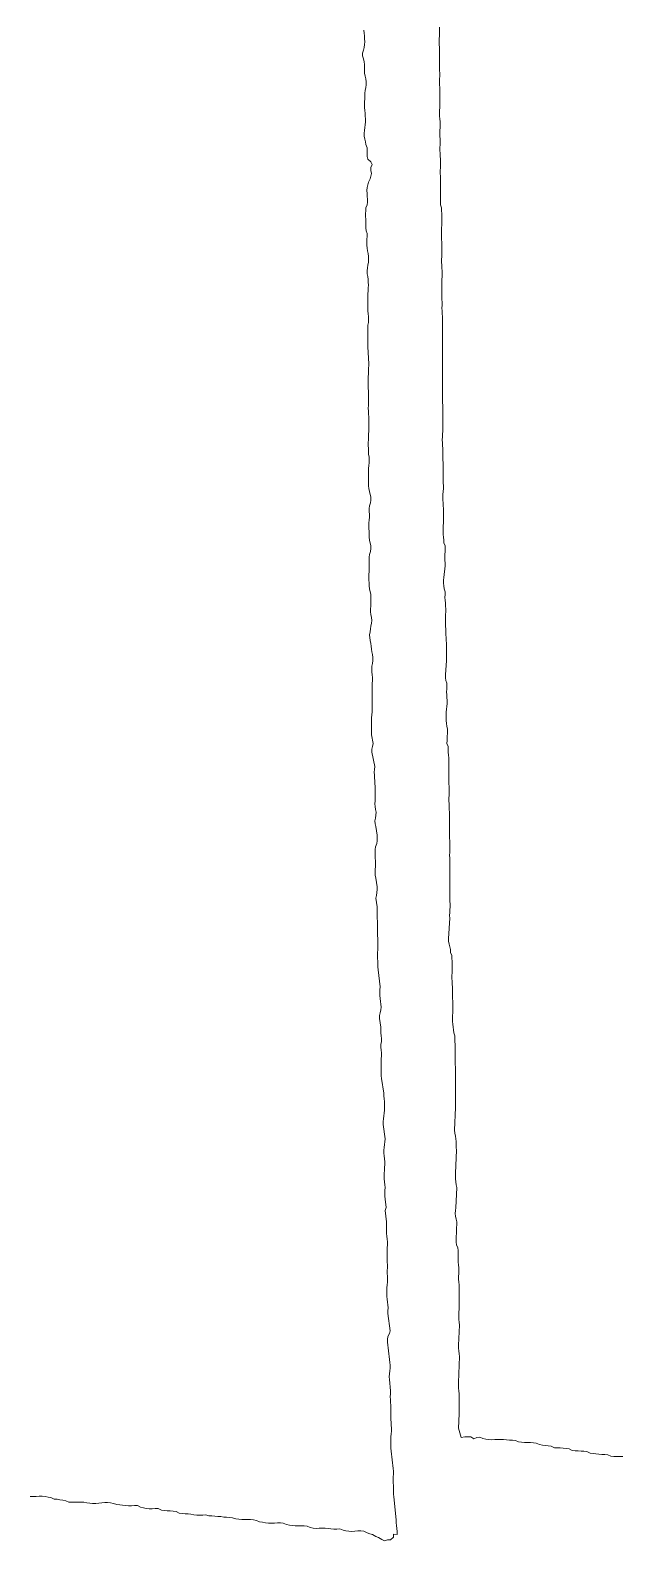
# Model space of a CAD drawing. Extents: x -16 to 11205, y -14909 to 147.
# Drawn here: x 143.01 to 147.39, y 123.66 to 134.83 of the extents above; entities that cross this region are included whole.
import ezdxf

# ---------------------------------------------------------------- set-up
doc = ezdxf.new("R2010")
doc.units = 0
doc.layers.get('0').update_dxf_attribs({"color": 1, "linetype": 'CONTINUOUS', "lineweight": 15, "true_color": 0xff0000})

msp = doc.modelspace()

# ---------------------------------------------------------------- linework, layer by layer
for p, q in [((146.039, 134.826), (146.038, 134.847)), ((145.48, 134.826), (145.481, 134.805)), ((145.481, 134.805), (145.483, 134.783)), ((145.483, 134.783), (145.485, 134.762)), ((145.485, 134.762), (145.486, 134.741)), ((145.486, 134.741), (145.485, 134.72)), ((146.036, 134.741), (146.037, 134.762)), ((146.037, 134.72), (146.036, 134.741)), ((146.037, 134.762), (146.038, 134.783)), ((146.038, 134.783), (146.039, 134.804)), ((146.039, 134.804), (146.039, 134.826)), ((145.477, 134.678), (145.469, 134.656)), ((145.469, 134.656), (145.47, 134.636)), ((145.47, 134.636), (145.478, 134.614)), ((145.481, 134.699), (145.477, 134.678)), ((145.485, 134.72), (145.481, 134.699)), ((146.038, 134.699), (146.037, 134.72)), ((146.038, 134.677), (146.038, 134.699)), ((146.039, 134.656), (146.038, 134.677)), ((146.038, 134.614), (146.039, 134.635)), ((146.039, 134.635), (146.039, 134.656)), ((145.478, 134.614), (145.481, 134.593)), ((145.481, 134.593), (145.483, 134.572)), ((145.483, 134.572), (145.483, 134.55)), ((145.483, 134.55), (145.484, 134.529)), ((145.484, 134.529), (145.485, 134.508)), ((145.485, 134.508), (145.489, 134.487)), ((146.038, 134.593), (146.038, 134.614)), ((146.039, 134.572), (146.038, 134.593)), ((146.039, 134.55), (146.039, 134.572)), ((146.04, 134.529), (146.039, 134.55)), ((146.041, 134.508), (146.04, 134.529)), ((146.041, 134.487), (146.041, 134.508)), ((145.489, 134.487), (145.493, 134.467)), ((145.493, 134.402), (145.49, 134.381)), ((145.493, 134.467), (145.497, 134.445)), ((145.496, 134.423), (145.493, 134.402)), ((145.497, 134.445), (145.496, 134.423)), ((146.04, 134.466), (146.041, 134.487)), ((146.04, 134.445), (146.04, 134.466)), ((146.04, 134.423), (146.04, 134.445)), ((146.041, 134.402), (146.04, 134.423)), ((146.042, 134.381), (146.041, 134.402)), ((145.486, 134.318), (145.485, 134.297)), ((145.485, 134.297), (145.485, 134.276)), ((145.487, 134.36), (145.486, 134.339)), ((145.486, 134.339), (145.486, 134.318)), ((145.49, 134.381), (145.487, 134.36)), ((146.042, 134.36), (146.042, 134.381)), ((146.042, 134.339), (146.042, 134.36)), ((146.042, 134.318), (146.042, 134.339)), ((146.042, 134.296), (146.042, 134.318)), ((146.042, 134.275), (146.042, 134.296)), ((145.485, 134.276), (145.485, 134.254)), ((145.485, 134.254), (145.486, 134.233)), ((145.486, 134.233), (145.488, 134.212)), ((145.488, 134.212), (145.49, 134.191)), ((145.49, 134.191), (145.491, 134.17)), ((145.491, 134.17), (145.491, 134.148)), ((146.039, 134.212), (146.04, 134.233)), ((146.04, 134.191), (146.039, 134.212)), ((146.04, 134.233), (146.041, 134.254)), ((146.042, 134.17), (146.04, 134.191)), ((146.041, 134.254), (146.042, 134.275)), ((146.043, 134.148), (146.042, 134.17)), ((145.484, 134.085), (145.482, 134.064)), ((145.482, 134.064), (145.482, 134.042)), ((145.487, 134.106), (145.484, 134.085)), ((145.489, 134.127), (145.487, 134.106)), ((145.491, 134.148), (145.489, 134.127)), ((146.042, 134.085), (146.043, 134.106)), ((146.042, 134.064), (146.042, 134.085)), ((146.042, 134.042), (146.042, 134.064)), ((146.043, 134.127), (146.043, 134.148)), ((146.043, 134.106), (146.043, 134.127)), ((145.482, 134.042), (145.486, 134.021)), ((145.486, 134.021), (145.491, 134.001)), ((145.491, 134.001), (145.495, 133.98)), ((145.495, 133.98), (145.504, 133.957)), ((145.504, 133.957), (145.504, 133.936)), ((146.043, 134.021), (146.042, 134.042)), ((146.042, 133.958), (146.043, 133.979)), ((146.042, 133.937), (146.042, 133.958)), ((146.043, 134), (146.043, 134.021)), ((146.043, 133.979), (146.043, 134)), ((145.504, 133.936), (145.503, 133.915)), ((145.503, 133.915), (145.504, 133.893)), ((145.504, 133.893), (145.51, 133.873)), ((145.51, 133.873), (145.531, 133.852)), ((145.531, 133.852), (145.542, 133.833)), ((145.542, 133.833), (145.532, 133.81)), ((146.043, 133.916), (146.042, 133.937)), ((146.044, 133.894), (146.043, 133.916)), ((146.046, 133.873), (146.044, 133.894)), ((146.047, 133.852), (146.046, 133.873)), ((146.047, 133.831), (146.047, 133.852)), ((145.526, 133.727), (145.514, 133.703)), ((145.53, 133.747), (145.526, 133.727)), ((145.536, 133.767), (145.53, 133.747)), ((145.532, 133.81), (145.532, 133.789)), ((145.532, 133.789), (145.536, 133.767)), ((146.044, 133.788), (146.045, 133.809)), ((146.044, 133.767), (146.044, 133.788)), ((146.045, 133.746), (146.044, 133.767)), ((146.045, 133.809), (146.047, 133.831)), ((146.046, 133.725), (146.045, 133.746)), ((146.046, 133.704), (146.046, 133.725)), ((145.504, 133.663), (145.502, 133.641)), ((145.502, 133.641), (145.503, 133.62)), ((145.503, 133.62), (145.505, 133.598)), ((145.509, 133.683), (145.504, 133.663)), ((145.514, 133.703), (145.509, 133.683)), ((146.045, 133.619), (146.046, 133.64)), ((146.045, 133.598), (146.045, 133.619)), ((146.047, 133.683), (146.046, 133.704)), ((146.046, 133.64), (146.047, 133.661)), ((146.047, 133.661), (146.047, 133.683)), ((145.495, 133.513), (145.493, 133.492)), ((145.504, 133.535), (145.495, 133.513)), ((145.506, 133.556), (145.504, 133.535)), ((145.505, 133.598), (145.507, 133.577)), ((145.507, 133.577), (145.506, 133.556)), ((146.045, 133.577), (146.045, 133.598)), ((146.045, 133.556), (146.045, 133.577)), ((146.046, 133.535), (146.045, 133.556)), ((146.053, 133.513), (146.046, 133.535)), ((146.054, 133.492), (146.053, 133.513)), ((145.493, 133.492), (145.491, 133.471)), ((145.491, 133.471), (145.492, 133.45)), ((145.492, 133.45), (145.494, 133.429)), ((145.494, 133.429), (145.494, 133.408)), ((145.494, 133.408), (145.494, 133.387)), ((146.055, 133.471), (146.054, 133.492)), ((146.056, 133.45), (146.055, 133.471)), ((146.055, 133.407), (146.056, 133.429)), ((146.055, 133.386), (146.055, 133.407)), ((146.056, 133.429), (146.056, 133.45)), ((145.494, 133.387), (145.494, 133.365)), ((145.494, 133.365), (145.496, 133.344)), ((145.496, 133.344), (145.504, 133.323)), ((145.502, 133.281), (145.501, 133.259)), ((145.504, 133.302), (145.502, 133.281)), ((145.504, 133.323), (145.504, 133.302)), ((146.053, 133.344), (146.054, 133.365)), ((146.053, 133.323), (146.053, 133.344)), ((146.054, 133.301), (146.053, 133.323)), ((146.054, 133.365), (146.055, 133.386)), ((146.054, 133.28), (146.054, 133.301)), ((146.055, 133.259), (146.054, 133.28)), ((145.501, 133.259), (145.502, 133.238)), ((145.502, 133.238), (145.504, 133.216)), ((145.504, 133.216), (145.507, 133.196)), ((145.507, 133.196), (145.511, 133.175)), ((145.511, 133.175), (145.514, 133.154)), ((146.055, 133.238), (146.055, 133.259)), ((146.056, 133.217), (146.055, 133.238)), ((146.055, 133.153), (146.056, 133.175)), ((146.056, 133.196), (146.056, 133.217)), ((146.056, 133.175), (146.056, 133.196)), ((145.506, 133.069), (145.505, 133.048)), ((145.51, 133.09), (145.506, 133.069)), ((145.513, 133.111), (145.51, 133.09)), ((145.515, 133.132), (145.513, 133.111)), ((145.514, 133.154), (145.515, 133.132)), ((146.054, 133.132), (146.055, 133.153)), ((146.054, 133.111), (146.054, 133.132)), ((146.055, 133.09), (146.054, 133.111)), ((146.057, 133.068), (146.055, 133.09)), ((146.058, 133.047), (146.057, 133.068)), ((145.505, 133.048), (145.505, 133.026)), ((145.505, 133.026), (145.508, 133.005)), ((145.508, 133.005), (145.511, 132.984)), ((145.511, 132.984), (145.512, 132.963)), ((145.512, 132.963), (145.513, 132.942)), ((145.513, 132.942), (145.512, 132.921)), ((146.057, 132.984), (146.058, 133.005)), ((146.057, 132.963), (146.057, 132.984)), ((146.057, 132.942), (146.057, 132.963)), ((146.057, 132.92), (146.057, 132.942)), ((146.058, 133.026), (146.058, 133.047)), ((146.058, 133.005), (146.058, 133.026)), ((145.51, 132.878), (145.509, 132.857)), ((145.509, 132.857), (145.509, 132.836)), ((145.509, 132.836), (145.509, 132.815)), ((145.511, 132.9), (145.51, 132.878)), ((145.512, 132.921), (145.511, 132.9)), ((146.057, 132.899), (146.057, 132.92)), ((146.057, 132.878), (146.057, 132.899)), ((146.057, 132.857), (146.057, 132.878)), ((146.057, 132.836), (146.057, 132.857)), ((146.058, 132.815), (146.057, 132.836)), ((145.509, 132.815), (145.509, 132.794)), ((145.509, 132.794), (145.509, 132.773)), ((145.509, 132.773), (145.509, 132.751)), ((145.509, 132.751), (145.511, 132.73)), ((145.511, 132.73), (145.513, 132.709)), ((146.057, 132.772), (146.058, 132.793)), ((146.058, 132.751), (146.057, 132.772)), ((146.058, 132.793), (146.058, 132.815)), ((146.059, 132.73), (146.058, 132.751)), ((146.06, 132.709), (146.059, 132.73)), ((145.509, 132.625), (145.508, 132.603)), ((145.51, 132.646), (145.509, 132.625)), ((145.513, 132.667), (145.51, 132.646)), ((145.513, 132.709), (145.514, 132.688)), ((145.514, 132.688), (145.513, 132.667)), ((146.06, 132.688), (146.06, 132.709)), ((146.06, 132.666), (146.06, 132.688)), ((146.06, 132.645), (146.06, 132.666)), ((146.06, 132.624), (146.06, 132.645)), ((146.06, 132.603), (146.06, 132.624)), ((145.508, 132.603), (145.508, 132.582)), ((145.508, 132.582), (145.509, 132.561)), ((145.509, 132.561), (145.509, 132.54)), ((145.509, 132.54), (145.51, 132.519)), ((145.51, 132.519), (145.51, 132.497)), ((145.51, 132.497), (145.51, 132.476)), ((146.06, 132.582), (146.06, 132.603)), ((146.06, 132.561), (146.06, 132.582)), ((146.06, 132.539), (146.06, 132.561)), ((146.06, 132.518), (146.06, 132.539)), ((146.06, 132.497), (146.06, 132.518)), ((146.061, 132.476), (146.06, 132.497)), ((145.51, 132.476), (145.511, 132.455)), ((145.511, 132.455), (145.511, 132.434)), ((145.511, 132.434), (145.513, 132.413)), ((145.513, 132.413), (145.515, 132.392)), ((145.515, 132.392), (145.516, 132.37)), ((146.06, 132.412), (146.061, 132.434)), ((146.06, 132.391), (146.06, 132.412)), ((146.06, 132.37), (146.06, 132.391)), ((146.061, 132.455), (146.061, 132.476)), ((146.061, 132.434), (146.061, 132.455)), ((145.513, 132.286), (145.512, 132.265)), ((145.514, 132.307), (145.513, 132.286)), ((145.515, 132.328), (145.514, 132.307)), ((145.516, 132.349), (145.515, 132.328)), ((145.516, 132.37), (145.516, 132.349)), ((146.06, 132.349), (146.06, 132.37)), ((146.061, 132.328), (146.06, 132.349)), ((146.061, 132.307), (146.061, 132.328)), ((146.062, 132.285), (146.061, 132.307)), ((146.062, 132.264), (146.062, 132.285)), ((145.512, 132.265), (145.511, 132.243)), ((145.511, 132.243), (145.511, 132.222)), ((145.511, 132.222), (145.511, 132.201)), ((145.511, 132.201), (145.512, 132.18)), ((145.512, 132.18), (145.513, 132.159)), ((146.061, 132.222), (146.062, 132.243)), ((146.061, 132.201), (146.061, 132.222)), ((146.061, 132.18), (146.061, 132.201)), ((146.062, 132.158), (146.061, 132.18)), ((146.062, 132.243), (146.062, 132.264)), ((145.513, 132.053), (145.512, 132.032)), ((145.513, 132.159), (145.513, 132.138)), ((145.513, 132.138), (145.514, 132.116)), ((145.514, 132.116), (145.513, 132.095)), ((145.513, 132.095), (145.513, 132.074)), ((145.513, 132.074), (145.513, 132.053)), ((146.062, 132.137), (146.062, 132.158)), ((146.062, 132.116), (146.062, 132.137)), ((146.062, 132.095), (146.062, 132.116)), ((146.062, 132.074), (146.062, 132.095)), ((146.063, 132.053), (146.062, 132.074)), ((146.063, 132.031), (146.063, 132.053)), ((145.512, 132.032), (145.513, 132.011)), ((145.513, 132.011), (145.514, 131.989)), ((145.514, 131.989), (145.516, 131.968)), ((145.516, 131.968), (145.517, 131.947)), ((145.517, 131.947), (145.517, 131.926)), ((146.063, 132.01), (146.063, 132.031)), ((146.063, 131.989), (146.063, 132.01)), ((146.064, 131.968), (146.063, 131.989)), ((146.064, 131.947), (146.064, 131.968)), ((146.064, 131.926), (146.064, 131.947)), ((145.515, 131.841), (145.513, 131.82)), ((145.516, 131.862), (145.515, 131.841)), ((145.517, 131.883), (145.516, 131.862)), ((145.517, 131.926), (145.517, 131.905)), ((145.517, 131.905), (145.517, 131.883)), ((146.06, 131.82), (146.062, 131.841)), ((146.062, 131.841), (146.063, 131.862)), ((146.063, 131.862), (146.064, 131.883)), ((146.064, 131.904), (146.064, 131.926)), ((146.064, 131.883), (146.064, 131.904)), ((145.513, 131.799), (145.512, 131.778)), ((145.512, 131.778), (145.512, 131.756)), ((145.512, 131.756), (145.513, 131.735)), ((145.513, 131.82), (145.513, 131.799)), ((145.513, 131.735), (145.514, 131.714)), ((145.514, 131.714), (145.515, 131.693)), ((146.059, 131.799), (146.06, 131.82)), ((146.06, 131.777), (146.059, 131.799)), ((146.061, 131.756), (146.06, 131.777)), ((146.063, 131.735), (146.061, 131.756)), ((146.064, 131.714), (146.063, 131.735)), ((146.064, 131.693), (146.064, 131.714)), ((145.516, 131.608), (145.514, 131.587)), ((145.515, 131.693), (145.518, 131.672)), ((145.518, 131.629), (145.516, 131.608)), ((145.518, 131.672), (145.519, 131.651)), ((145.519, 131.651), (145.518, 131.629)), ((146.064, 131.672), (146.064, 131.693)), ((146.064, 131.65), (146.064, 131.672)), ((146.065, 131.629), (146.064, 131.65)), ((146.065, 131.608), (146.065, 131.629)), ((146.065, 131.587), (146.065, 131.608)), ((145.514, 131.587), (145.513, 131.566)), ((145.513, 131.566), (145.513, 131.545)), ((145.513, 131.545), (145.513, 131.524)), ((145.513, 131.524), (145.513, 131.502)), ((145.513, 131.502), (145.514, 131.481)), ((146.065, 131.566), (146.065, 131.587)), ((146.065, 131.545), (146.065, 131.566)), ((146.065, 131.523), (146.065, 131.545)), ((146.066, 131.502), (146.065, 131.523)), ((146.067, 131.481), (146.066, 131.502)), ((145.514, 131.481), (145.514, 131.46)), ((145.514, 131.46), (145.516, 131.439)), ((145.516, 131.439), (145.52, 131.418)), ((145.52, 131.418), (145.532, 131.375)), ((146.063, 131.375), (146.064, 131.396)), ((146.064, 131.396), (146.066, 131.417)), ((146.066, 131.417), (146.068, 131.439)), ((146.068, 131.46), (146.067, 131.481)), ((146.068, 131.439), (146.068, 131.46)), ((145.52, 131.312), (145.519, 131.291)), ((145.519, 131.291), (145.519, 131.27)), ((145.519, 131.27), (145.52, 131.248)), ((145.528, 131.333), (145.52, 131.312)), ((145.53, 131.354), (145.528, 131.333)), ((145.532, 131.375), (145.53, 131.354)), ((146.063, 131.354), (146.063, 131.375)), ((146.065, 131.333), (146.063, 131.354)), ((146.067, 131.312), (146.065, 131.333)), ((146.068, 131.291), (146.067, 131.312)), ((146.068, 131.269), (146.068, 131.291)), ((146.068, 131.248), (146.068, 131.269)), ((145.519, 131.206), (145.517, 131.185)), ((145.517, 131.185), (145.517, 131.164)), ((145.517, 131.164), (145.517, 131.143)), ((145.52, 131.227), (145.519, 131.206)), ((145.52, 131.248), (145.52, 131.227)), ((146.067, 131.163), (146.068, 131.185)), ((146.067, 131.142), (146.067, 131.163)), ((146.068, 131.227), (146.068, 131.248)), ((146.068, 131.206), (146.068, 131.227)), ((146.068, 131.185), (146.068, 131.206)), ((145.517, 131.143), (145.518, 131.122)), ((145.518, 131.122), (145.518, 131.1)), ((145.518, 131.1), (145.519, 131.079)), ((145.519, 131.079), (145.52, 131.058)), ((145.52, 131.058), (145.532, 131.016)), ((146.067, 131.121), (146.067, 131.142)), ((146.067, 131.1), (146.067, 131.121)), ((146.069, 131.079), (146.067, 131.1)), ((146.071, 131.058), (146.069, 131.079)), ((146.072, 131.037), (146.071, 131.058)), ((145.52, 130.952), (145.518, 130.931)), ((145.529, 130.974), (145.52, 130.952)), ((145.532, 130.995), (145.529, 130.974)), ((145.532, 131.016), (145.532, 130.995)), ((146.08, 131.015), (146.072, 131.037)), ((146.079, 130.952), (146.08, 130.973)), ((146.079, 130.931), (146.079, 130.952)), ((146.08, 130.994), (146.08, 131.015)), ((146.08, 130.973), (146.08, 130.994)), ((145.518, 130.825), (145.517, 130.804)), ((145.518, 130.931), (145.518, 130.91)), ((145.518, 130.91), (145.518, 130.888)), ((145.518, 130.888), (145.519, 130.867)), ((145.519, 130.867), (145.518, 130.846)), ((145.518, 130.846), (145.518, 130.825)), ((146.07, 130.782), (146.08, 130.867)), ((146.079, 130.909), (146.079, 130.931)), ((146.08, 130.888), (146.079, 130.909)), ((146.08, 130.867), (146.08, 130.888)), ((145.517, 130.804), (145.517, 130.783)), ((145.517, 130.783), (145.517, 130.762)), ((145.517, 130.762), (145.518, 130.741)), ((145.518, 130.741), (145.519, 130.72)), ((145.519, 130.72), (145.521, 130.699)), ((146.068, 130.761), (146.07, 130.782)), ((146.068, 130.74), (146.068, 130.761)), ((146.07, 130.719), (146.068, 130.74)), ((146.073, 130.698), (146.07, 130.719)), ((145.521, 130.699), (145.53, 130.655)), ((145.53, 130.655), (145.531, 130.634)), ((145.531, 130.634), (145.532, 130.613)), ((145.532, 130.613), (145.532, 130.592)), ((146.08, 130.676), (146.073, 130.698)), ((146.079, 130.634), (146.08, 130.655)), ((146.08, 130.613), (146.079, 130.634)), ((146.08, 130.655), (146.08, 130.676)), ((146.082, 130.592), (146.08, 130.613)), ((145.53, 130.571), (145.528, 130.55)), ((145.528, 130.55), (145.528, 130.528)), ((145.528, 130.528), (145.531, 130.507)), ((145.532, 130.592), (145.53, 130.571)), ((145.531, 130.507), (145.536, 130.486)), ((145.536, 130.486), (145.538, 130.465)), ((146.084, 130.571), (146.082, 130.592)), ((146.082, 130.465), (146.083, 130.486)), ((146.083, 130.486), (146.084, 130.507)), ((146.086, 130.55), (146.084, 130.571)), ((146.084, 130.507), (146.086, 130.528)), ((146.086, 130.528), (146.086, 130.55)), ((145.527, 130.381), (145.52, 130.359)), ((145.529, 130.402), (145.527, 130.381)), ((145.532, 130.423), (145.529, 130.402)), ((145.536, 130.444), (145.532, 130.423)), ((145.538, 130.465), (145.536, 130.444)), ((146.083, 130.444), (146.082, 130.465)), ((146.084, 130.422), (146.083, 130.444)), ((146.085, 130.401), (146.084, 130.422)), ((146.085, 130.38), (146.085, 130.401)), ((146.086, 130.359), (146.085, 130.38)), ((145.52, 130.359), (145.527, 130.316)), ((145.527, 130.316), (145.53, 130.295)), ((145.53, 130.295), (145.533, 130.274)), ((145.533, 130.274), (145.536, 130.253)), ((146.088, 130.338), (146.086, 130.359)), ((146.089, 130.317), (146.088, 130.338)), ((146.09, 130.296), (146.089, 130.317)), ((146.091, 130.274), (146.09, 130.296)), ((146.091, 130.253), (146.091, 130.274)), ((145.536, 130.253), (145.539, 130.233)), ((145.539, 130.233), (145.543, 130.212)), ((145.543, 130.212), (145.546, 130.19)), ((145.546, 130.169), (145.543, 130.147)), ((145.546, 130.19), (145.546, 130.169)), ((146.082, 130.063), (146.091, 130.169)), ((146.091, 130.232), (146.091, 130.253)), ((146.091, 130.211), (146.091, 130.232)), ((146.091, 130.19), (146.091, 130.211)), ((146.091, 130.169), (146.091, 130.19)), ((145.539, 130.126), (145.538, 130.105)), ((145.538, 130.105), (145.539, 130.084)), ((145.543, 130.147), (145.539, 130.126)), ((145.539, 130.084), (145.541, 130.063)), ((145.541, 130.063), (145.543, 130.042)), ((145.543, 130.042), (145.543, 130.021)), ((146.082, 130.041), (146.082, 130.063)), ((146.086, 130.02), (146.082, 130.041)), ((145.542, 129.999), (145.54, 129.978)), ((145.54, 129.978), (145.54, 129.957)), ((145.54, 129.957), (145.541, 129.936)), ((145.541, 129.936), (145.541, 129.915)), ((145.543, 130.021), (145.542, 129.999)), ((146.092, 130), (146.086, 130.02)), ((146.091, 129.936), (146.092, 129.957)), ((146.092, 129.915), (146.091, 129.936)), ((146.093, 129.978), (146.092, 130)), ((146.092, 129.957), (146.093, 129.978)), ((145.541, 129.915), (145.542, 129.894)), ((145.542, 129.894), (145.542, 129.872)), ((145.542, 129.872), (145.542, 129.851)), ((145.542, 129.851), (145.542, 129.83)), ((145.542, 129.83), (145.542, 129.809)), ((146.089, 129.787), (146.095, 129.851)), ((146.093, 129.894), (146.092, 129.915)), ((146.095, 129.872), (146.093, 129.894)), ((146.095, 129.851), (146.095, 129.872)), ((145.537, 129.745), (145.536, 129.724)), ((145.536, 129.724), (145.536, 129.703)), ((145.536, 129.703), (145.536, 129.682)), ((145.539, 129.767), (145.537, 129.745)), ((145.541, 129.788), (145.539, 129.767)), ((145.542, 129.809), (145.541, 129.788)), ((146.087, 129.766), (146.089, 129.787)), ((146.087, 129.745), (146.087, 129.766)), ((146.089, 129.724), (146.087, 129.745)), ((146.091, 129.703), (146.089, 129.724)), ((145.536, 129.682), (145.535, 129.661)), ((145.535, 129.661), (145.535, 129.639)), ((145.535, 129.639), (145.536, 129.618)), ((145.536, 129.618), (145.548, 129.555)), ((146.094, 129.682), (146.091, 129.703)), ((146.097, 129.661), (146.094, 129.682)), ((146.095, 129.576), (146.097, 129.661)), ((145.539, 129.513), (145.538, 129.492)), ((145.538, 129.492), (145.56, 129.386)), ((145.544, 129.534), (145.539, 129.513)), ((145.548, 129.555), (145.544, 129.534)), ((146.094, 129.555), (146.095, 129.576)), ((146.102, 129.533), (146.094, 129.555)), ((146.103, 129.512), (146.102, 129.533)), ((146.104, 129.491), (146.103, 129.512)), ((146.106, 129.47), (146.104, 129.491)), ((145.56, 129.386), (145.557, 129.364)), ((146.107, 129.449), (146.106, 129.47)), ((146.107, 129.428), (146.107, 129.449)), ((146.107, 129.406), (146.107, 129.428)), ((146.107, 129.385), (146.107, 129.406)), ((146.108, 129.364), (146.107, 129.385)), ((145.557, 129.364), (145.556, 129.343)), ((145.556, 129.343), (145.557, 129.322)), ((145.557, 129.322), (145.559, 129.301)), ((145.559, 129.301), (145.56, 129.28)), ((145.56, 129.28), (145.561, 129.259)), ((145.561, 129.259), (145.562, 129.237)), ((146.108, 129.343), (146.108, 129.364)), ((146.108, 129.322), (146.108, 129.343)), ((146.108, 129.301), (146.108, 129.322)), ((146.108, 129.279), (146.108, 129.301)), ((146.109, 129.258), (146.108, 129.279)), ((146.11, 129.237), (146.109, 129.258)), ((145.562, 129.237), (145.562, 129.216)), ((145.562, 129.216), (145.562, 129.195)), ((145.562, 129.195), (145.563, 129.174)), ((145.563, 129.153), (145.562, 129.132)), ((145.563, 129.174), (145.563, 129.153)), ((146.109, 129.152), (146.11, 129.174)), ((146.109, 129.131), (146.109, 129.152)), ((146.11, 129.216), (146.11, 129.237)), ((146.111, 129.195), (146.11, 129.216)), ((146.11, 129.174), (146.111, 129.195)), ((145.562, 129.132), (145.561, 129.11)), ((145.561, 129.11), (145.562, 129.089)), ((145.562, 129.089), (145.566, 129.068)), ((145.566, 129.068), (145.57, 129.047)), ((145.57, 129.047), (145.569, 129.026)), ((146.11, 129.11), (146.109, 129.131)), ((146.11, 129.089), (146.11, 129.11)), ((146.111, 129.068), (146.11, 129.089)), ((146.112, 129.047), (146.111, 129.068)), ((146.112, 129.025), (146.112, 129.047)), ((145.565, 129.004), (145.561, 128.983)), ((145.561, 128.983), (145.563, 128.962)), ((145.563, 128.962), (145.567, 128.942)), ((145.569, 129.026), (145.565, 129.004)), ((145.567, 128.942), (145.578, 128.877)), ((146.112, 129.004), (146.112, 129.025)), ((146.112, 128.983), (146.112, 129.004)), ((146.112, 128.962), (146.112, 128.983)), ((146.112, 128.941), (146.112, 128.962)), ((146.113, 128.92), (146.112, 128.941)), ((145.576, 128.815), (145.566, 128.792)), ((145.579, 128.835), (145.576, 128.815)), ((145.578, 128.877), (145.579, 128.856)), ((145.579, 128.856), (145.579, 128.835)), ((146.113, 128.898), (146.113, 128.92)), ((146.113, 128.877), (146.113, 128.898)), ((146.113, 128.856), (146.113, 128.877)), ((146.114, 128.835), (146.113, 128.856)), ((146.114, 128.814), (146.114, 128.835)), ((146.115, 128.793), (146.114, 128.814)), ((145.563, 128.772), (145.562, 128.75)), ((145.562, 128.75), (145.562, 128.729)), ((145.562, 128.729), (145.563, 128.708)), ((145.566, 128.792), (145.563, 128.772)), ((145.563, 128.708), (145.565, 128.687)), ((146.113, 128.729), (146.114, 128.75)), ((146.114, 128.708), (146.113, 128.729)), ((146.114, 128.75), (146.115, 128.771)), ((146.114, 128.687), (146.114, 128.708)), ((146.115, 128.771), (146.115, 128.793)), ((145.564, 128.624), (145.563, 128.602)), ((145.563, 128.602), (145.564, 128.581)), ((145.565, 128.645), (145.564, 128.624)), ((145.565, 128.687), (145.566, 128.666)), ((145.566, 128.666), (145.565, 128.645)), ((146.114, 128.666), (146.114, 128.687)), ((146.114, 128.644), (146.114, 128.666)), ((146.114, 128.623), (146.114, 128.644)), ((146.114, 128.602), (146.114, 128.623)), ((146.115, 128.581), (146.114, 128.602)), ((145.564, 128.581), (145.568, 128.561)), ((145.568, 128.561), (145.579, 128.497)), ((145.577, 128.476), (145.575, 128.455)), ((145.579, 128.497), (145.577, 128.476)), ((146.114, 128.517), (146.115, 128.539)), ((146.114, 128.496), (146.114, 128.517)), ((146.114, 128.475), (146.114, 128.496)), ((146.115, 128.56), (146.115, 128.581)), ((146.115, 128.539), (146.115, 128.56)), ((145.573, 128.433), (145.567, 128.412)), ((145.567, 128.412), (145.578, 128.348)), ((145.575, 128.455), (145.573, 128.433)), ((146.114, 128.454), (146.114, 128.475)), ((146.114, 128.433), (146.114, 128.454)), ((146.115, 128.412), (146.114, 128.433)), ((146.114, 128.306), (146.117, 128.369)), ((146.116, 128.39), (146.115, 128.412)), ((146.117, 128.369), (146.116, 128.39)), ((145.578, 128.306), (145.577, 128.285)), ((145.577, 128.285), (145.578, 128.263)), ((145.578, 128.348), (145.579, 128.327)), ((145.579, 128.327), (145.578, 128.306)), ((145.578, 128.263), (145.58, 128.242)), ((146.105, 128.115), (146.115, 128.264)), ((146.113, 128.285), (146.114, 128.306)), ((146.115, 128.264), (146.113, 128.285)), ((145.58, 128.242), (145.581, 128.221)), ((145.581, 128.2), (145.58, 128.179)), ((145.58, 128.179), (145.58, 128.158)), ((145.58, 128.158), (145.581, 128.137)), ((145.581, 128.221), (145.581, 128.2)), ((145.581, 128.137), (145.582, 128.115)), ((145.582, 128.031), (145.581, 128.01)), ((145.582, 128.115), (145.582, 128.094)), ((145.582, 128.094), (145.582, 128.073)), ((145.582, 128.073), (145.582, 128.052)), ((145.582, 128.052), (145.582, 128.031)), ((146.106, 128.094), (146.105, 128.115)), ((146.11, 128.073), (146.106, 128.094)), ((146.115, 128.052), (146.11, 128.073)), ((146.119, 128.032), (146.115, 128.052)), ((146.121, 128.01), (146.119, 128.032)), ((145.581, 128.01), (145.581, 127.988)), ((145.581, 127.988), (145.581, 127.967)), ((145.581, 127.967), (145.582, 127.946)), ((145.582, 127.946), (145.583, 127.925)), ((145.583, 127.925), (145.584, 127.904)), ((146.129, 127.988), (146.121, 128.01)), ((146.13, 127.967), (146.129, 127.988)), ((146.132, 127.946), (146.13, 127.967)), ((146.133, 127.925), (146.132, 127.946)), ((146.133, 127.903), (146.133, 127.925)), ((145.584, 127.904), (145.586, 127.883)), ((145.586, 127.883), (145.6, 127.756)), ((146.131, 127.84), (146.132, 127.861)), ((146.131, 127.819), (146.131, 127.84)), ((146.132, 127.798), (146.131, 127.819)), ((146.132, 127.861), (146.133, 127.882)), ((146.133, 127.882), (146.133, 127.903)), ((145.6, 127.756), (145.597, 127.735)), ((145.597, 127.735), (145.597, 127.713)), ((145.597, 127.713), (145.598, 127.692)), ((146.133, 127.776), (146.132, 127.798)), ((146.135, 127.755), (146.133, 127.776)), ((146.136, 127.734), (146.135, 127.755)), ((146.136, 127.713), (146.136, 127.734)), ((146.136, 127.692), (146.136, 127.713)), ((145.598, 127.692), (145.6, 127.67)), ((145.6, 127.67), (145.602, 127.649)), ((145.606, 127.586), (145.601, 127.566)), ((145.602, 127.649), (145.606, 127.629)), ((145.606, 127.629), (145.608, 127.607)), ((145.608, 127.607), (145.606, 127.586)), ((146.136, 127.671), (146.136, 127.692)), ((146.137, 127.65), (146.136, 127.671)), ((146.138, 127.628), (146.137, 127.65)), ((146.137, 127.607), (146.138, 127.628)), ((146.137, 127.586), (146.137, 127.607)), ((146.137, 127.565), (146.137, 127.586)), ((145.601, 127.566), (145.596, 127.544)), ((145.596, 127.544), (145.596, 127.523)), ((145.596, 127.523), (145.605, 127.459)), ((146.136, 127.544), (146.137, 127.565)), ((146.136, 127.522), (146.136, 127.544)), ((146.136, 127.501), (146.136, 127.522)), ((146.138, 127.48), (146.136, 127.501)), ((146.14, 127.459), (146.138, 127.48)), ((145.605, 127.459), (145.605, 127.438)), ((145.605, 127.438), (145.606, 127.417)), ((145.606, 127.417), (145.608, 127.396)), ((145.608, 127.396), (145.61, 127.375)), ((145.61, 127.375), (145.609, 127.353)), ((146.142, 127.438), (146.14, 127.459)), ((146.144, 127.417), (146.142, 127.438)), ((146.151, 127.395), (146.144, 127.417)), ((146.152, 127.374), (146.151, 127.395)), ((146.153, 127.353), (146.152, 127.374)), ((145.609, 127.353), (145.606, 127.332)), ((145.606, 127.332), (145.606, 127.311)), ((145.606, 127.311), (145.607, 127.29)), ((145.607, 127.29), (145.609, 127.269)), ((145.609, 127.248), (145.608, 127.226)), ((145.609, 127.269), (145.609, 127.248)), ((146.154, 127.332), (146.153, 127.353)), ((146.154, 127.311), (146.154, 127.332)), ((146.154, 127.29), (146.154, 127.311)), ((146.154, 127.268), (146.154, 127.29)), ((146.155, 127.247), (146.154, 127.268)), ((145.608, 127.226), (145.607, 127.205)), ((145.607, 127.205), (145.607, 127.184)), ((145.607, 127.184), (145.608, 127.163)), ((145.608, 127.163), (145.607, 127.142)), ((145.607, 127.142), (145.607, 127.121)), ((146.155, 127.226), (146.155, 127.247)), ((146.155, 127.205), (146.155, 127.226)), ((146.155, 127.184), (146.155, 127.205)), ((146.156, 127.163), (146.155, 127.184)), ((146.157, 127.141), (146.156, 127.163)), ((146.157, 127.12), (146.157, 127.141)), ((145.607, 127.121), (145.608, 127.099)), ((145.608, 127.099), (145.61, 127.079)), ((145.61, 127.079), (145.626, 126.972)), ((146.156, 127.036), (146.157, 127.057)), ((146.156, 127.014), (146.156, 127.036)), ((146.157, 127.099), (146.157, 127.12)), ((146.157, 127.078), (146.157, 127.099)), ((146.157, 127.057), (146.157, 127.078)), ((145.626, 126.972), (145.627, 126.951)), ((145.627, 126.951), (145.629, 126.93)), ((145.629, 126.93), (145.631, 126.909)), ((146.156, 126.993), (146.156, 127.014)), ((146.157, 126.972), (146.156, 126.993)), ((146.157, 126.951), (146.157, 126.972)), ((146.158, 126.93), (146.157, 126.951)), ((146.158, 126.909), (146.158, 126.93)), ((145.628, 126.803), (145.625, 126.782)), ((145.63, 126.824), (145.628, 126.803)), ((145.631, 126.845), (145.63, 126.824)), ((145.631, 126.909), (145.631, 126.888)), ((145.631, 126.888), (145.631, 126.866)), ((145.631, 126.866), (145.631, 126.845)), ((146.149, 126.697), (146.158, 126.866)), ((146.158, 126.887), (146.158, 126.909)), ((146.158, 126.866), (146.158, 126.887)), ((145.625, 126.782), (145.623, 126.761)), ((145.623, 126.761), (145.623, 126.739)), ((145.623, 126.739), (145.638, 126.633)), ((146.152, 126.675), (146.149, 126.697)), ((145.632, 126.591), (145.629, 126.57)), ((145.635, 126.612), (145.632, 126.591)), ((145.638, 126.633), (145.635, 126.612)), ((146.156, 126.654), (146.152, 126.675)), ((146.16, 126.634), (146.156, 126.654)), ((146.162, 126.613), (146.16, 126.634)), ((146.163, 126.591), (146.162, 126.613)), ((146.163, 126.57), (146.163, 126.591)), ((145.629, 126.57), (145.627, 126.549)), ((145.627, 126.549), (145.627, 126.528)), ((145.627, 126.528), (145.63, 126.507)), ((145.63, 126.507), (145.633, 126.486)), ((145.633, 126.486), (145.635, 126.464)), ((146.158, 126.379), (146.164, 126.549)), ((146.164, 126.549), (146.163, 126.57)), ((145.631, 126.401), (145.629, 126.38)), ((145.629, 126.38), (145.629, 126.358)), ((145.629, 126.358), (145.63, 126.337)), ((145.633, 126.422), (145.631, 126.401)), ((145.635, 126.443), (145.633, 126.422)), ((145.635, 126.464), (145.635, 126.443)), ((146.156, 126.358), (146.158, 126.379)), ((146.156, 126.337), (146.156, 126.358)), ((145.63, 126.337), (145.632, 126.316)), ((145.632, 126.316), (145.635, 126.295)), ((145.635, 126.253), (145.634, 126.232)), ((145.635, 126.295), (145.636, 126.274)), ((145.636, 126.274), (145.635, 126.253)), ((146.159, 126.316), (146.156, 126.337)), ((146.162, 126.295), (146.159, 126.316)), ((146.159, 126.125), (146.166, 126.274)), ((146.166, 126.274), (146.162, 126.295)), ((145.634, 126.232), (145.635, 126.211)), ((145.635, 126.211), (145.637, 126.189)), ((145.637, 126.189), (145.644, 126.126)), ((145.644, 126.126), (145.636, 126.104)), ((145.636, 126.104), (145.647, 126.02)), ((146.155, 126.083), (146.156, 126.104)), ((146.156, 126.062), (146.155, 126.083)), ((146.156, 126.104), (146.159, 126.125)), ((146.161, 126.041), (146.156, 126.062)), ((146.166, 126.02), (146.161, 126.041)), ((146.161, 125.892), (146.166, 126.02)), ((145.647, 126.02), (145.646, 125.998)), ((145.646, 125.998), (145.646, 125.977)), ((145.646, 125.977), (145.646, 125.956)), ((145.646, 125.956), (145.648, 125.935)), ((145.648, 125.935), (145.65, 125.914)), ((145.65, 125.914), (145.652, 125.893)), ((145.652, 125.893), (145.654, 125.872)), ((145.653, 125.829), (145.652, 125.808)), ((145.652, 125.808), (145.653, 125.787)), ((145.655, 125.85), (145.653, 125.829)), ((145.654, 125.872), (145.655, 125.85)), ((146.162, 125.871), (146.161, 125.892)), ((146.165, 125.851), (146.162, 125.871)), ((146.175, 125.829), (146.165, 125.851)), ((146.177, 125.808), (146.175, 125.829)), ((146.176, 125.765), (146.177, 125.808)), ((145.653, 125.787), (145.652, 125.745)), ((145.652, 125.745), (145.655, 125.681)), ((146.176, 125.744), (146.176, 125.765)), ((146.176, 125.723), (146.176, 125.744)), ((146.179, 125.702), (146.176, 125.723)), ((146.181, 125.681), (146.179, 125.702)), ((145.655, 125.681), (145.652, 125.66)), ((145.652, 125.66), (145.653, 125.639)), ((145.654, 125.575), (145.652, 125.554)), ((145.653, 125.639), (145.654, 125.618)), ((145.654, 125.618), (145.655, 125.596)), ((145.655, 125.596), (145.654, 125.575)), ((146.18, 125.617), (146.181, 125.638)), ((146.18, 125.596), (146.18, 125.617)), ((146.181, 125.575), (146.18, 125.596)), ((146.182, 125.66), (146.181, 125.681)), ((146.181, 125.638), (146.182, 125.66)), ((146.183, 125.554), (146.181, 125.575)), ((145.65, 125.533), (145.649, 125.512)), ((145.649, 125.512), (145.649, 125.49)), ((145.649, 125.49), (145.65, 125.469)), ((145.652, 125.554), (145.65, 125.533)), ((145.65, 125.469), (145.652, 125.448)), ((146.184, 125.533), (146.183, 125.554)), ((146.183, 125.448), (146.185, 125.512)), ((146.185, 125.512), (146.184, 125.533)), ((145.652, 125.448), (145.654, 125.427)), ((145.654, 125.427), (145.657, 125.406)), ((145.657, 125.364), (145.656, 125.343)), ((145.657, 125.406), (145.658, 125.385)), ((145.658, 125.385), (145.657, 125.364)), ((146.182, 125.321), (146.185, 125.406)), ((146.183, 125.427), (146.183, 125.448)), ((146.185, 125.406), (146.183, 125.427)), ((145.656, 125.343), (145.674, 125.215)), ((146.18, 125.109), (146.186, 125.258)), ((146.182, 125.3), (146.182, 125.321)), ((146.184, 125.279), (146.182, 125.3)), ((146.186, 125.258), (146.184, 125.279)), ((145.657, 125.173), (145.654, 125.152)), ((145.654, 125.152), (145.654, 125.131)), ((145.654, 125.131), (145.669, 125.004)), ((145.67, 125.195), (145.657, 125.173)), ((145.674, 125.215), (145.67, 125.195)), ((146.18, 125.088), (146.18, 125.109)), ((146.182, 125.067), (146.18, 125.088)), ((146.185, 125.046), (146.182, 125.067)), ((146.182, 124.898), (146.187, 125.025)), ((146.187, 125.025), (146.185, 125.046)), ((145.671, 124.919), (145.668, 124.898)), ((145.669, 125.004), (145.671, 124.982)), ((145.671, 124.982), (145.673, 124.961)), ((145.674, 124.94), (145.671, 124.919)), ((145.673, 124.961), (145.674, 124.94)), ((145.668, 124.898), (145.667, 124.876)), ((145.667, 124.876), (145.669, 124.855)), ((145.669, 124.855), (145.677, 124.771)), ((146.18, 124.855), (146.181, 124.876)), ((146.18, 124.834), (146.18, 124.855)), ((146.18, 124.813), (146.18, 124.834)), ((146.18, 124.792), (146.18, 124.813)), ((146.181, 124.876), (146.182, 124.898)), ((145.676, 124.75), (145.675, 124.728)), ((145.675, 124.728), (145.676, 124.707)), ((145.677, 124.771), (145.676, 124.75)), ((145.676, 124.707), (145.677, 124.686)), ((145.677, 124.686), (145.679, 124.665)), ((146.182, 124.771), (146.18, 124.792)), ((146.183, 124.749), (146.182, 124.771)), ((146.184, 124.728), (146.183, 124.749)), ((146.183, 124.665), (146.184, 124.686)), ((146.184, 124.707), (146.184, 124.728)), ((146.184, 124.686), (146.184, 124.707)), ((145.679, 124.665), (145.679, 124.644)), ((145.679, 124.644), (145.679, 124.623)), ((145.679, 124.623), (145.679, 124.602)), ((145.679, 124.602), (145.679, 124.58)), ((145.679, 124.58), (145.679, 124.559)), ((146.18, 124.495), (146.183, 124.601)), ((146.183, 124.644), (146.183, 124.665)), ((146.183, 124.622), (146.183, 124.644)), ((146.183, 124.601), (146.183, 124.622)), ((145.679, 124.559), (145.681, 124.538)), ((145.681, 124.538), (145.682, 124.517)), ((145.682, 124.517), (145.683, 124.496)), ((145.683, 124.474), (145.682, 124.453)), ((145.683, 124.496), (145.683, 124.474)), ((146.2, 124.427), (146.18, 124.495)), ((145.679, 124.411), (145.678, 124.39)), ((145.678, 124.39), (145.678, 124.369)), ((145.678, 124.369), (145.679, 124.348)), ((145.68, 124.432), (145.679, 124.411)), ((145.679, 124.348), (145.682, 124.327)), ((145.682, 124.453), (145.68, 124.432)), ((146.227, 124.432), (146.2, 124.427)), ((146.249, 124.432), (146.227, 124.432)), ((146.271, 124.432), (146.249, 124.432)), ((146.293, 124.417), (146.271, 124.432)), ((146.315, 124.428), (146.293, 124.417)), ((146.337, 124.429), (146.315, 124.428)), ((146.36, 124.419), (146.337, 124.429)), ((146.381, 124.414), (146.36, 124.419)), ((146.403, 124.411), (146.381, 124.414)), ((146.425, 124.41), (146.403, 124.411)), ((146.447, 124.412), (146.425, 124.41)), ((146.469, 124.413), (146.447, 124.412)), ((146.491, 124.413), (146.469, 124.413)), ((146.513, 124.412), (146.491, 124.413)), ((146.535, 124.41), (146.513, 124.412)), ((146.557, 124.408), (146.535, 124.41)), ((146.579, 124.407), (146.557, 124.408)), ((146.6, 124.405), (146.579, 124.407)), ((146.624, 124.395), (146.6, 124.405)), ((146.645, 124.392), (146.624, 124.395)), ((146.667, 124.389), (146.645, 124.392)), ((146.689, 124.389), (146.667, 124.389)), ((146.711, 124.389), (146.689, 124.389)), ((146.733, 124.388), (146.711, 124.389)), ((146.754, 124.385), (146.733, 124.388)), ((146.778, 124.374), (146.754, 124.385)), ((146.8, 124.371), (146.778, 124.374)), ((146.821, 124.368), (146.8, 124.371)), ((146.843, 124.366), (146.821, 124.368)), ((146.864, 124.362), (146.843, 124.366)), ((146.888, 124.351), (146.864, 124.362)), ((146.91, 124.35), (146.888, 124.351)), ((146.932, 124.35), (146.91, 124.35)), ((146.954, 124.348), (146.932, 124.35)), ((146.975, 124.345), (146.954, 124.348)), ((145.682, 124.327), (145.697, 124.199)), ((146.997, 124.342), (146.975, 124.345)), ((147.021, 124.331), (146.997, 124.342)), ((147.042, 124.329), (147.021, 124.331)), ((147.064, 124.328), (147.042, 124.329)), ((147.086, 124.326), (147.064, 124.328)), ((147.107, 124.325), (147.086, 124.326)), ((147.129, 124.323), (147.107, 124.325)), ((147.153, 124.312), (147.129, 124.323)), ((147.175, 124.308), (147.153, 124.312)), ((147.196, 124.305), (147.175, 124.308)), ((147.218, 124.303), (147.196, 124.305)), ((147.239, 124.302), (147.218, 124.303)), ((147.261, 124.3), (147.239, 124.302)), ((147.283, 124.298), (147.261, 124.3)), ((147.306, 124.288), (147.283, 124.298)), ((147.328, 124.286), (147.306, 124.288)), ((147.35, 124.286), (147.328, 124.286)), ((147.372, 124.286), (147.35, 124.286)), ((147.394, 124.286), (147.372, 124.286)), ((145.697, 124.136), (145.696, 124.115)), ((145.697, 124.199), (145.698, 124.178)), ((145.698, 124.157), (145.697, 124.136)), ((145.698, 124.178), (145.698, 124.157)), ((145.696, 124.115), (145.697, 124.093)), ((145.697, 124.093), (145.698, 124.072)), ((145.698, 124.072), (145.698, 124.051)), ((145.698, 124.051), (145.698, 124.03)), ((145.698, 124.03), (145.698, 124.009)), ((143.034, 123.99), (143.012, 123.99)), ((143.056, 123.991), (143.034, 123.99)), ((143.078, 123.993), (143.056, 123.991)), ((143.101, 123.993), (143.078, 123.993)), ((143.123, 123.991), (143.101, 123.993)), ((143.144, 123.987), (143.123, 123.991)), ((143.165, 123.983), (143.144, 123.987)), ((143.189, 123.972), (143.165, 123.983)), ((143.211, 123.97), (143.189, 123.972)), ((143.232, 123.967), (143.211, 123.97)), ((143.254, 123.963), (143.232, 123.967)), ((143.275, 123.959), (143.254, 123.963)), ((143.299, 123.949), (143.275, 123.959)), ((143.321, 123.949), (143.299, 123.949)), ((143.343, 123.95), (143.321, 123.949)), ((143.365, 123.95), (143.343, 123.95)), ((143.387, 123.95), (143.365, 123.95)), ((143.409, 123.948), (143.387, 123.95)), ((143.43, 123.944), (143.409, 123.948)), ((143.452, 123.941), (143.43, 123.944)), ((143.474, 123.939), (143.452, 123.941)), ((143.497, 123.939), (143.474, 123.939)), ((143.519, 123.941), (143.497, 123.939)), ((143.541, 123.944), (143.519, 123.941)), ((143.563, 123.946), (143.541, 123.944)), ((143.585, 123.946), (143.563, 123.946)), ((143.606, 123.943), (143.585, 123.946)), ((143.628, 123.94), (143.606, 123.943)), ((143.652, 123.931), (143.628, 123.94)), ((143.674, 123.93), (143.652, 123.931)), ((143.695, 123.928), (143.674, 123.93)), ((143.717, 123.925), (143.695, 123.928)), ((143.739, 123.923), (143.717, 123.925)), ((143.761, 123.923), (143.739, 123.923)), ((143.783, 123.924), (143.761, 123.923)), ((143.805, 123.924), (143.783, 123.924)), ((143.829, 123.913), (143.805, 123.924)), ((143.85, 123.907), (143.829, 123.913)), ((143.871, 123.902), (143.85, 123.907)), ((143.893, 123.9), (143.871, 123.902)), ((143.915, 123.9), (143.893, 123.9)), ((143.937, 123.901), (143.915, 123.9)), ((143.959, 123.901), (143.937, 123.901)), ((143.982, 123.891), (143.959, 123.901)), ((145.698, 124.009), (145.7, 123.988)), ((145.7, 123.988), (145.719, 123.818)), ((144.004, 123.888), (143.982, 123.891)), ((144.026, 123.885), (144.004, 123.888)), ((144.048, 123.884), (144.026, 123.885)), ((144.069, 123.882), (144.048, 123.884)), ((144.091, 123.879), (144.069, 123.882)), ((144.114, 123.867), (144.091, 123.879)), ((144.136, 123.865), (144.114, 123.867)), ((144.158, 123.864), (144.136, 123.865)), ((144.18, 123.863), (144.158, 123.864)), ((144.201, 123.86), (144.18, 123.863)), ((144.223, 123.856), (144.201, 123.86)), ((144.245, 123.853), (144.223, 123.856)), ((144.267, 123.852), (144.245, 123.853)), ((144.289, 123.854), (144.267, 123.852)), ((144.311, 123.855), (144.289, 123.854)), ((144.334, 123.849), (144.311, 123.855)), ((144.356, 123.848), (144.334, 123.849)), ((144.378, 123.846), (144.356, 123.848)), ((144.4, 123.844), (144.378, 123.846)), ((144.422, 123.842), (144.4, 123.844)), ((144.444, 123.839), (144.422, 123.842)), ((144.465, 123.837), (144.444, 123.839)), ((144.487, 123.835), (144.465, 123.837)), ((144.509, 123.834), (144.487, 123.835)), ((144.533, 123.826), (144.509, 123.834)), ((144.554, 123.824), (144.533, 123.826)), ((144.576, 123.821), (144.554, 123.824)), ((144.598, 123.82), (144.576, 123.821)), ((144.62, 123.82), (144.598, 123.82)), ((144.642, 123.82), (144.62, 123.82)), ((144.664, 123.818), (144.642, 123.82)), ((144.685, 123.814), (144.664, 123.818)), ((144.709, 123.804), (144.685, 123.814)), ((144.731, 123.8), (144.709, 123.804)), ((144.752, 123.797), (144.731, 123.8)), ((144.774, 123.794), (144.752, 123.797)), ((144.796, 123.793), (144.774, 123.794)), ((144.818, 123.795), (144.796, 123.793)), ((144.84, 123.797), (144.818, 123.795)), ((144.862, 123.797), (144.84, 123.797)), ((144.884, 123.795), (144.862, 123.797)), ((144.908, 123.783), (144.884, 123.795)), ((145.719, 123.818), (145.719, 123.797)), ((145.719, 123.797), (145.722, 123.776)), ((144.929, 123.78), (144.908, 123.783)), ((144.95, 123.776), (144.929, 123.78)), ((144.972, 123.774), (144.95, 123.776)), ((144.994, 123.774), (144.972, 123.774)), ((145.016, 123.774), (144.994, 123.774)), ((145.038, 123.775), (145.016, 123.774)), ((145.06, 123.772), (145.038, 123.775)), ((145.083, 123.761), (145.06, 123.772)), ((145.105, 123.756), (145.083, 123.761)), ((145.126, 123.755), (145.105, 123.756)), ((145.149, 123.756), (145.126, 123.755)), ((145.171, 123.757), (145.149, 123.756)), ((145.193, 123.757), (145.171, 123.757)), ((145.215, 123.754), (145.193, 123.757)), ((145.236, 123.751), (145.215, 123.754)), ((145.258, 123.75), (145.236, 123.751)), ((145.28, 123.75), (145.258, 123.75)), ((145.302, 123.751), (145.28, 123.75)), ((145.326, 123.741), (145.302, 123.751)), ((145.347, 123.737), (145.326, 123.741)), ((145.369, 123.734), (145.347, 123.737)), ((145.391, 123.733), (145.369, 123.734)), ((145.413, 123.735), (145.391, 123.733)), ((145.435, 123.737), (145.413, 123.735)), ((145.457, 123.738), (145.435, 123.737)), ((145.479, 123.735), (145.457, 123.738)), ((145.504, 123.722), (145.479, 123.735)), ((145.524, 123.716), (145.504, 123.722)), ((145.544, 123.71), (145.524, 123.716)), ((145.569, 123.695), (145.544, 123.71)), ((145.588, 123.689), (145.569, 123.695)), ((145.612, 123.672), (145.588, 123.689)), ((145.699, 123.691), (145.677, 123.67)), ((145.726, 123.711), (145.699, 123.712)), ((145.699, 123.712), (145.699, 123.691)), ((145.722, 123.776), (145.724, 123.754)), ((145.724, 123.754), (145.726, 123.733)), ((145.726, 123.733), (145.726, 123.711)), ((145.632, 123.664), (145.612, 123.672)), ((145.655, 123.67), (145.632, 123.664)), ((145.677, 123.67), (145.655, 123.67))]:
    msp.add_line(p, q)

doc.saveas('drawing.dxf')
